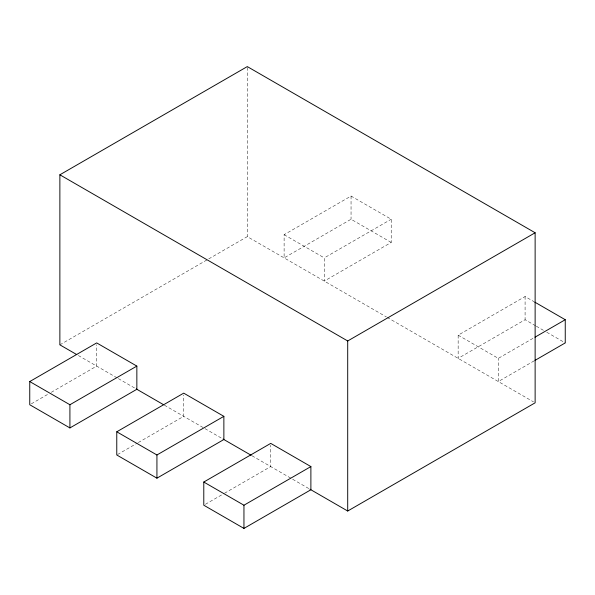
<?xml version="1.0" encoding="UTF-8"?>
<svg xmlns="http://www.w3.org/2000/svg" width="595" height="595" viewBox="0 0 595 595"><rect width="100%" height="100%" fill="white"/><g stroke="black" fill="none" stroke-linecap="round" stroke-linejoin="round"><path stroke-width="0.45" stroke-dasharray="2.98 2.23" d="M59.872 344.84L247.297 236.632L386.386 316.934M391.213 242.433L351.05 219.243L284.113 257.888L284.113 234.698L351.05 196.053L391.213 219.243L391.213 242.433L324.275 281.078L324.275 257.888L391.213 219.243M31.342 403.827L48.076 394.165M51.267 392.321L96.688 366.096L96.688 344.765M117.565 454.521L137.49 443.022M138.285 442.561L183.706 416.336L183.706 395.006M535.53 325.755L525.087 319.723L458.15 358.368L458.15 335.178L525.087 296.533L533.923 301.635M205.379 504.3L223.713 493.724M224.508 493.262L270.725 466.577L270.725 445.246M458.15 335.178L498.312 358.368L534.169 337.663M534.169 360.853L498.312 381.559L498.312 358.368M536.333 326.216L543.562 330.389M546.775 332.241L565.25 342.913M284.113 234.698L324.275 257.888M387.189 317.403L533.522 401.885M78.362 355.52L117.572 378.152M118.375 378.621L136.85 389.286M164.391 405.188L223.869 439.527M252.027 455.785L310.887 489.767M525.087 296.533L525.087 319.723M351.05 196.053L351.05 219.243M247.297 67.518L247.297 236.632"/><path stroke-width="0.89" d="M76.755 354.59L59.872 344.84L59.872 174.796L247.297 66.588L535.128 232.764L535.128 402.815L347.703 511.023L309.913 489.202M29.75 381.559L96.688 342.913L136.85 366.096L136.85 389.286L69.913 427.931L29.75 404.741L29.75 381.559L69.913 404.741L136.85 366.096M116.769 431.799L183.706 393.146L223.869 416.336L223.869 439.527L156.931 478.172L116.769 454.982L116.769 431.799L156.931 454.982L223.869 416.336M59.872 174.796L347.703 340.972L535.128 232.764M203.787 482.039L270.725 443.387L310.887 466.577L310.887 489.767L243.95 528.412L203.787 505.222L203.787 482.039L243.95 505.222L310.887 466.577M534.972 337.201L565.25 319.723L565.25 342.913L534.972 360.392M534.726 302.096L565.25 319.723M136.255 388.937L163.588 404.719M223.08 439.073L251.224 455.316M347.703 340.972L347.703 511.023M243.95 505.222L243.95 528.412M156.931 454.982L156.931 478.172M69.913 404.741L69.913 427.931"/></g></svg>
